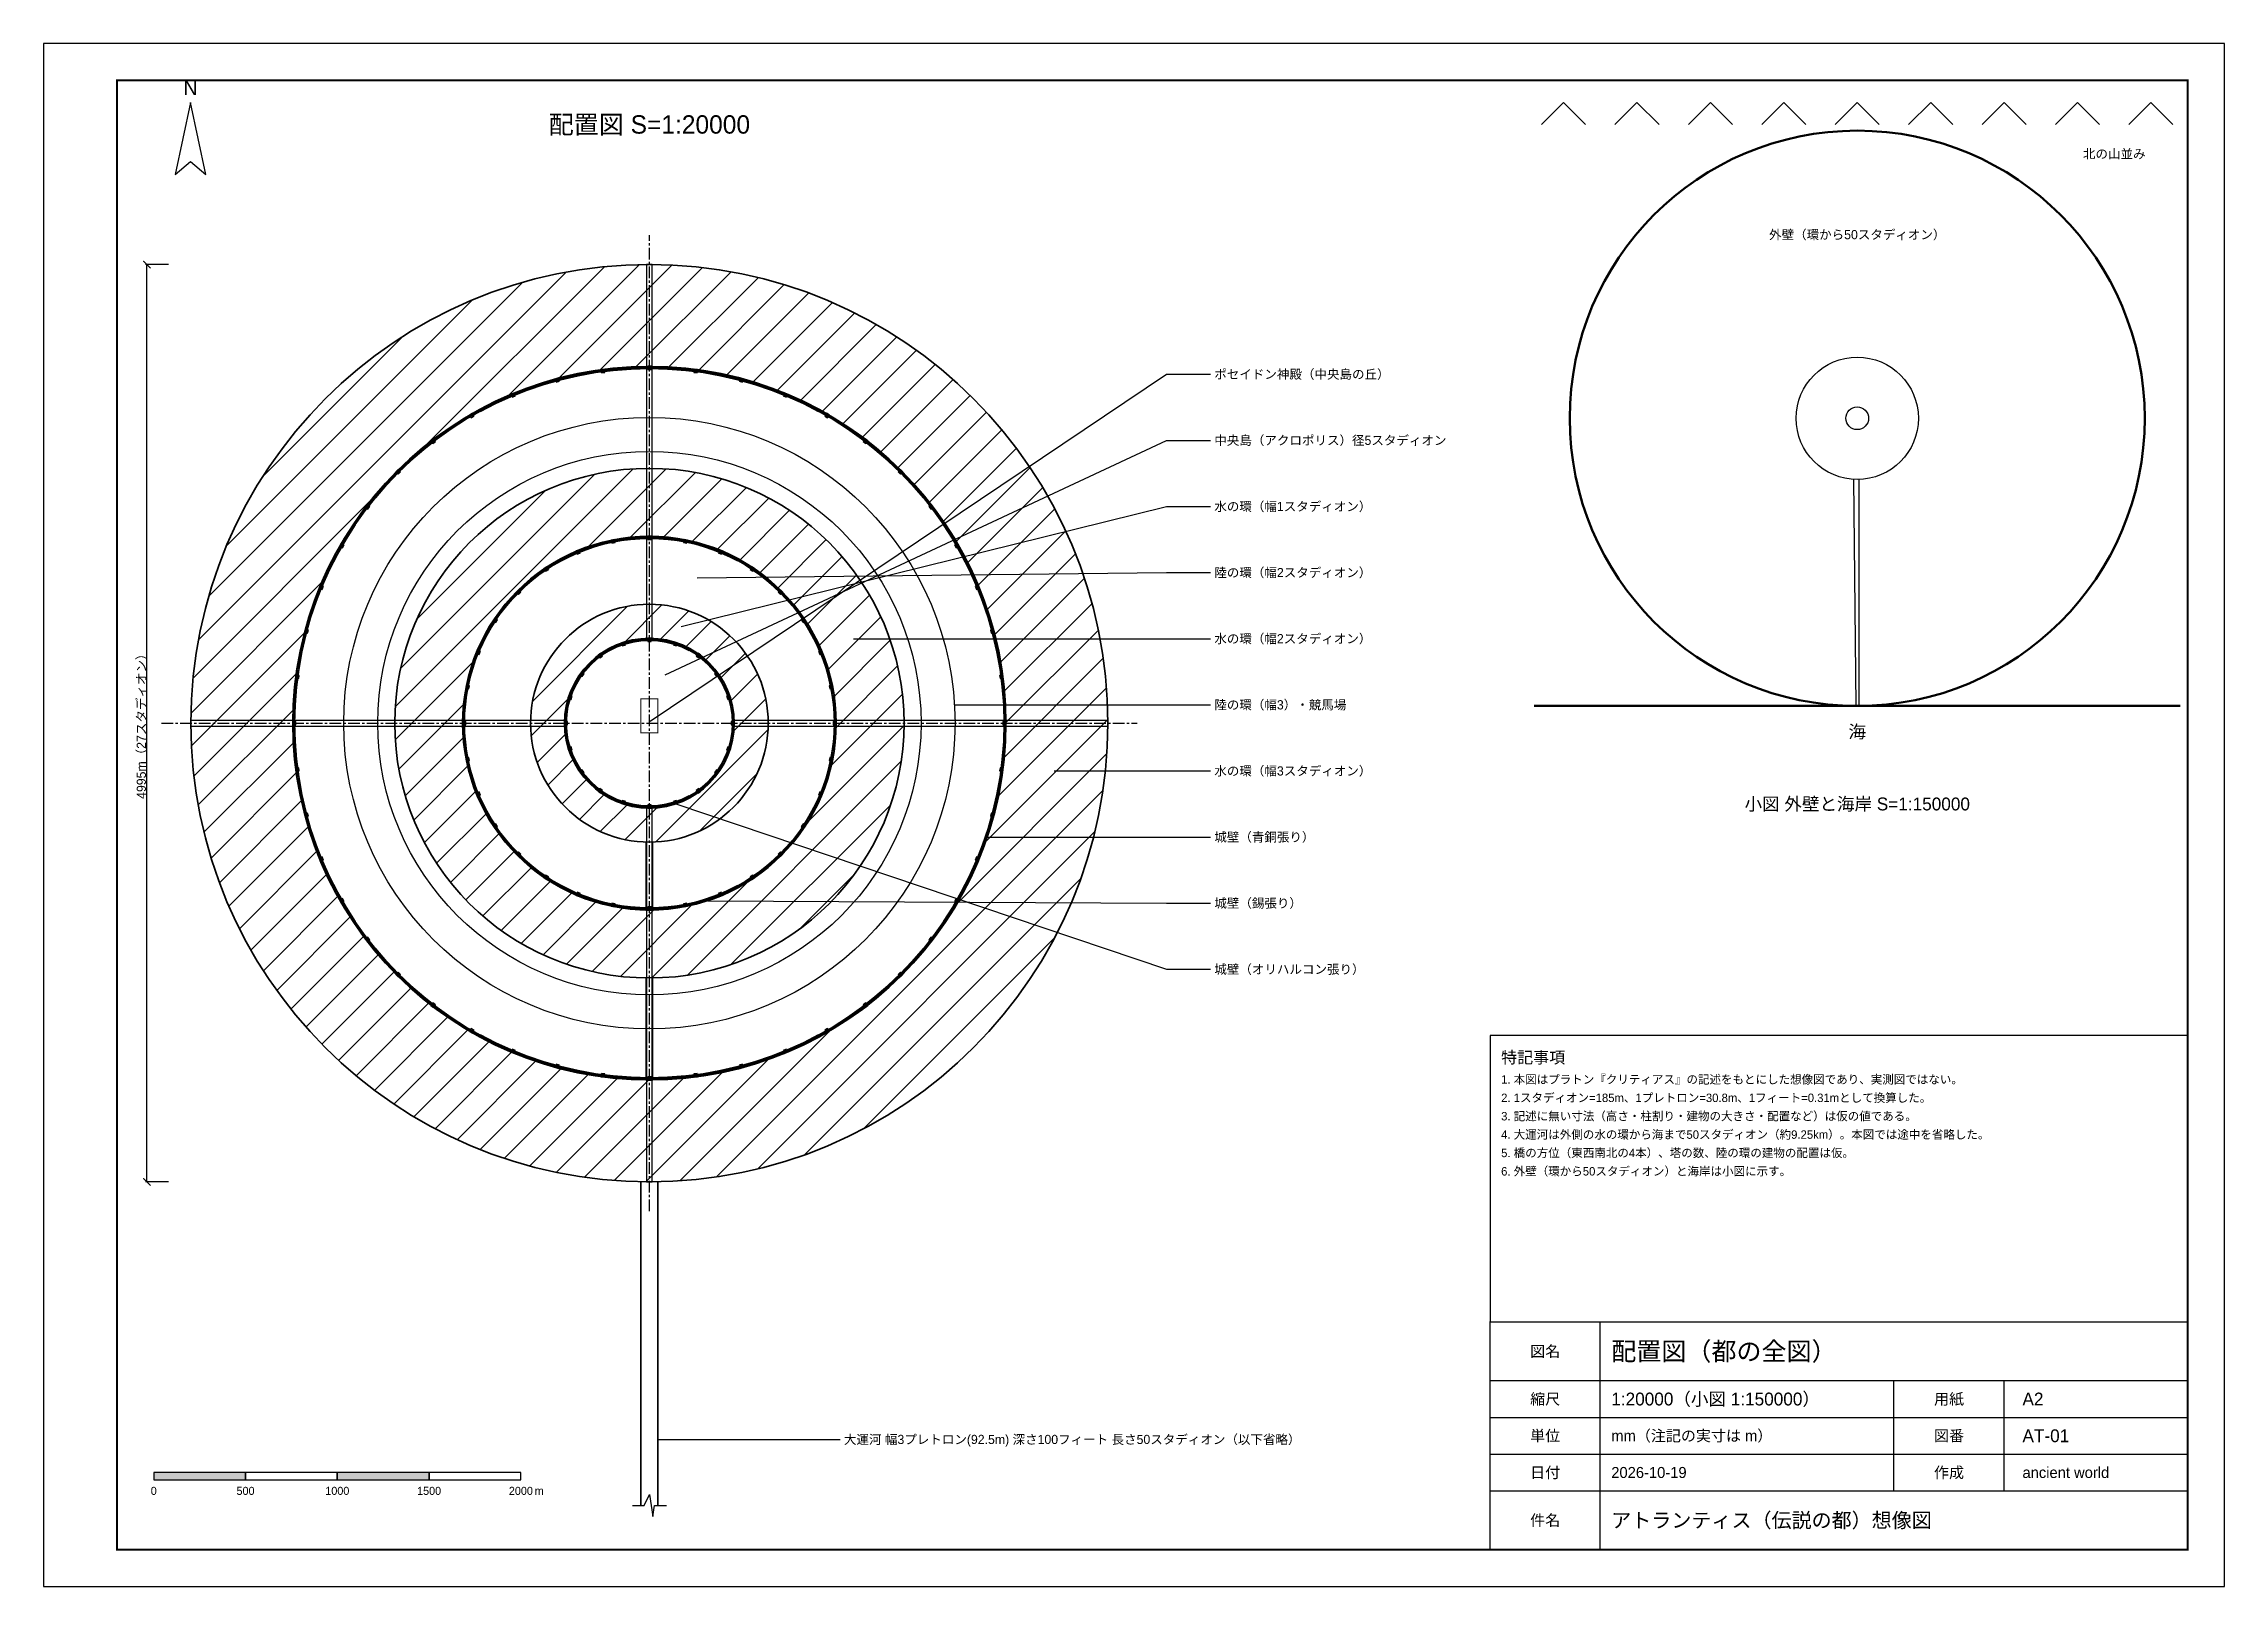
# Model space of a CAD drawing. Header units: millimetres. Extents: x 0 to 594, y 0 to 420.
import ezdxf
from ezdxf.enums import TextEntityAlignment as Align

# ---------------------------------------------------------------- set-up
doc = ezdxf.new("R2010")
doc.units = ezdxf.units.MM
doc.linetypes.add('CENTER', pattern=[5.08, 3.175, -0.635, 0.635, -0.635])
for name, color, linetype in [('中心線', 8, 'CENTER'), ('城壁', 1, 'Continuous'), ('外形', 7, 'Continuous'), ('寸法', 4, 'Continuous'), ('建物', 3, 'Continuous'), ('枠', 7, 'Continuous'), ('植栽', 3, 'Continuous'), ('水面', 5, 'Continuous'), ('注記', 7, 'Continuous'), ('神殿', 6, 'Continuous'), ('表題', 7, 'Continuous')]:
    doc.layers.add(name, color=color, linetype=linetype)
doc.styles.add('JP', font='ipam.ttf')
doc.styles.add('OpenSansCondensed-Light', font='OpenSansCondensed-Light.ttf')
doc.dimstyles.new('EZDXF', dxfattribs={"dimtxt": 0.25, "dimasz": 0.175, "dimexe": 0.375, "dimexo": 0.125, "dimgap": 0.1, "dimtad": 1, "dimlfac": 100, "dimzin": 12, "dimdsep": 46, "dimtxsty": 'OpenSansCondensed-Light', "dimblk": 'ARCHTICK', "dimcen": 2.5, "dimazin": 3, "dimtfac": 0.5, "dimtmove": 2, "dimatfit": 3})

# ---------------------------------------------------------------- blocks, each defined once
blk = doc.blocks.new('_ARCHTICK')
at = {"color": 0, "linetype": 'BYBLOCK', "const_width": 0.15}
blk.add_lwpolyline([(-0.5, -0.5), (0.5, 0.5)], dxfattribs=at)

msp = doc.modelspace()

# ---------------------------------------------------------------- hatches: boundary and pattern name
at = {"layer": '水面'}
h = msp.add_hatch(dxfattribs=at)
h.set_pattern_fill('ANSI31', scale=2)
edge = h.paths.add_edge_path()
edge.add_arc((165, 235), 124.875, 0, 360)
edge = h.paths.add_edge_path()
edge.add_arc((165, 235), 97.125, 0, 360)
h = msp.add_hatch(dxfattribs=at)
h.set_pattern_fill('ANSI31', scale=2)
edge = h.paths.add_edge_path()
edge.add_arc((165, 235), 69.375, 0, 360)
edge = h.paths.add_edge_path()
edge.add_arc((165, 235), 50.875, 0, 360)
h = msp.add_hatch(dxfattribs=at)
h.set_pattern_fill('ANSI31', scale=2)
edge = h.paths.add_edge_path()
edge.add_arc((165, 235), 32.375, 0, 360)
edge = h.paths.add_edge_path()
edge.add_arc((165, 235), 23.125, 0, 360)
at = {"layer": '注記'}
for points in [[(30, 29), (55, 29), (55, 31), (30, 31)], [(80, 29), (105, 29), (105, 31), (80, 31)]]:
    msp.add_hatch(color=7, dxfattribs=at).paths.add_polyline_path(points)

# ---------------------------------------------------------------- linework, layer by layer
at = {"layer": '中心線'}
for p, q in [((165, 102.125), (165, 367.875)), ((32.125, 235), (297.875, 235))]:
    msp.add_line(p, q, dxfattribs=at)
at = {"layer": '城壁'}
for points in [[(140.51686, 328.11098), (140.28393, 328.98031), (139.41459, 328.74737), (139.64753, 327.87804)], [(152.87974, 330.51009), (152.76227, 331.40239), (151.86997, 331.28492), (151.98744, 330.39262)], [(165.45, 331.275), (165.45, 332.175), (164.55, 332.175), (164.55, 331.275)], [(178.01256, 330.39262), (178.13003, 331.28492), (177.23773, 331.40239), (177.12026, 330.51009)], [(190.35247, 327.87804), (190.58541, 328.74737), (189.71607, 328.98031), (189.48314, 328.11098)], [(128.5729, 324.11871), (128.22848, 324.9502), (127.39699, 324.60579), (127.74141, 323.77429)], [(202.25859, 323.77429), (202.60301, 324.60579), (201.77152, 324.9502), (201.4271, 324.11871)], [(117.25221, 318.6016), (116.80221, 319.38102), (116.02279, 318.93102), (116.47279, 318.1516)], [(213.52721, 318.1516), (213.97721, 318.93102), (213.19779, 319.38102), (212.74779, 318.6016)], [(106.7485, 311.65404), (106.20062, 312.36805), (105.4866, 311.82017), (106.03448, 311.10615)], [(223.96552, 311.10615), (224.5134, 311.82017), (223.79938, 312.36805), (223.2515, 311.65404)], [(97.24149, 303.3949), (96.6051, 304.0313), (95.9687, 303.3949), (96.6051, 302.75851)], [(233.3949, 302.75851), (234.0313, 303.3949), (233.3949, 304.0313), (232.75851, 303.3949)], [(88.89385, 293.96552), (88.17983, 294.5134), (87.63195, 293.79938), (88.34596, 293.2515)], [(241.65404, 293.2515), (242.36805, 293.79938), (241.82017, 294.5134), (241.10615, 293.96552)], [(165.45, 285.025), (165.45, 285.925), (164.55, 285.925), (164.55, 285.025)], [(81.8484, 283.52721), (81.06898, 283.97721), (80.61898, 283.19779), (81.3984, 282.74779)], [(146.27201, 281.38928), (145.92759, 282.22077), (145.0961, 281.87636), (145.44052, 281.04487)], [(155.68196, 284.15157), (155.50638, 285.03428), (154.62367, 284.8587), (154.79925, 283.97599)], [(175.20075, 283.97599), (175.37633, 284.8587), (174.49362, 285.03428), (174.31804, 284.15157)], [(184.55948, 281.04487), (184.9039, 281.87636), (184.07241, 282.22077), (183.72799, 281.38928)], [(248.6016, 282.74779), (249.38102, 283.19779), (248.93102, 283.97721), (248.1516, 283.52721)], [(137.58176, 276.84427), (137.08175, 277.5926), (136.33342, 277.09258), (136.83344, 276.34426)], [(193.16656, 276.34426), (193.66658, 277.09258), (192.91825, 277.5926), (192.41824, 276.84427)], [(76.22571, 272.25859), (75.39421, 272.60301), (75.0498, 271.77152), (75.88129, 271.4271)], [(129.94518, 270.69121), (129.30879, 271.32761), (128.67239, 270.69121), (129.30879, 270.05482)], [(200.69121, 270.05482), (201.32761, 270.69121), (200.69121, 271.32761), (200.05482, 270.69121)], [(254.11871, 271.4271), (254.9502, 271.77152), (254.60579, 272.60301), (253.77429, 272.25859)], [(123.65574, 263.16656), (122.90742, 263.66658), (122.4074, 262.91825), (123.15573, 262.41824)], [(206.84427, 262.41824), (207.5926, 262.91825), (207.09258, 263.66658), (206.34426, 263.16656)], [(72.12196, 260.35247), (71.25263, 260.58541), (71.01969, 259.71607), (71.88902, 259.48314)], [(158.54462, 256.32384), (158.26651, 257.17979), (157.41056, 256.90168), (157.68867, 256.04573)], [(165.45, 257.275), (165.45, 258.175), (164.55, 258.175), (164.55, 257.275)], [(172.31133, 256.04573), (172.58944, 256.90168), (171.73349, 257.17979), (171.45538, 256.32384)], [(258.11098, 259.48314), (258.98031, 259.71607), (258.74737, 260.58541), (257.87804, 260.35247)], [(118.95513, 254.55948), (118.12364, 254.9039), (117.77923, 254.07241), (118.61072, 253.72799)], [(152.27114, 253.28536), (151.74213, 254.01347), (151.01402, 253.48447), (151.54303, 252.75635)], [(178.45697, 252.75635), (178.98598, 253.48447), (178.25787, 254.01347), (177.72886, 253.28536)], [(211.38928, 253.72799), (212.22077, 254.07241), (211.87636, 254.9039), (211.04487, 254.55948)], [(69.60738, 248.01256), (68.71508, 248.13003), (68.59761, 247.23773), (69.48991, 247.12026)], [(116.02401, 245.20075), (115.1413, 245.37633), (114.96572, 244.49362), (115.84843, 244.31804)], [(147.24365, 248.45697), (146.51553, 248.98598), (145.98653, 248.25787), (146.71464, 247.72886)], [(183.28536, 247.72886), (184.01347, 248.25787), (183.48447, 248.98598), (182.75635, 248.45697)], [(214.15157, 244.31804), (215.03428, 244.49362), (214.8587, 245.37633), (213.97599, 245.20075)], [(260.51009, 247.12026), (261.40239, 247.23773), (261.28492, 248.13003), (260.39262, 248.01256)], [(143.95427, 242.31133), (143.09832, 242.58944), (142.82021, 241.73349), (143.67616, 241.45538)], [(186.32384, 241.45538), (187.17979, 241.73349), (186.90168, 242.58944), (186.04573, 242.31133)], [(68.725, 235.45), (67.825, 235.45), (67.825, 234.55), (68.725, 234.55)], [(114.975, 235.45), (114.075, 235.45), (114.075, 234.55), (114.975, 234.55)], [(142.725, 235.45), (141.825, 235.45), (141.825, 234.55), (142.725, 234.55)], [(187.275, 234.55), (188.175, 234.55), (188.175, 235.45), (187.275, 235.45)], [(215.025, 234.55), (215.925, 234.55), (215.925, 235.45), (215.025, 235.45)], [(261.275, 234.55), (262.175, 234.55), (262.175, 235.45), (261.275, 235.45)], [(143.67616, 228.54462), (142.82021, 228.26651), (143.09832, 227.41056), (143.95427, 227.68867)], [(186.04573, 227.68867), (186.90168, 227.41056), (187.17979, 228.26651), (186.32384, 228.54462)], [(69.48991, 222.87974), (68.59761, 222.76227), (68.71508, 221.86997), (69.60738, 221.98744)], [(115.84843, 225.68196), (114.96572, 225.50638), (115.1413, 224.62367), (116.02401, 224.79925)], [(146.71464, 222.27114), (145.98653, 221.74213), (146.51553, 221.01402), (147.24365, 221.54303)], [(182.75635, 221.54303), (183.48447, 221.01402), (184.01347, 221.74213), (183.28536, 222.27114)], [(213.97599, 224.79925), (214.8587, 224.62367), (215.03428, 225.50638), (214.15157, 225.68196)], [(260.39262, 221.98744), (261.28492, 221.86997), (261.40239, 222.76227), (260.51009, 222.87974)], [(118.61072, 216.27201), (117.77923, 215.92759), (118.12364, 215.0961), (118.95513, 215.44052)], [(151.54303, 217.24365), (151.01402, 216.51553), (151.74213, 215.98653), (152.27114, 216.71464)], [(157.68867, 213.95427), (157.41056, 213.09832), (158.26651, 212.82021), (158.54462, 213.67616)], [(171.45538, 213.67616), (171.73349, 212.82021), (172.58944, 213.09832), (172.31133, 213.95427)], [(177.72886, 216.71464), (178.25787, 215.98653), (178.98598, 216.51553), (178.45697, 217.24365)], [(211.04487, 215.44052), (211.87636, 215.0961), (212.22077, 215.92759), (211.38928, 216.27201)], [(71.88902, 210.51686), (71.01969, 210.28393), (71.25263, 209.41459), (72.12196, 209.64753)], [(164.55, 212.725), (164.55, 211.825), (165.45, 211.825), (165.45, 212.725)], [(257.87804, 209.64753), (258.74737, 209.41459), (258.98031, 210.28393), (258.11098, 210.51686)], [(123.15573, 207.58176), (122.4074, 207.08175), (122.90742, 206.33342), (123.65574, 206.83344)], [(206.34426, 206.83344), (207.09258, 206.33342), (207.5926, 207.08175), (206.84427, 207.58176)], [(75.88129, 198.5729), (75.0498, 198.22848), (75.39421, 197.39699), (76.22571, 197.74141)], [(129.30879, 199.94518), (128.67239, 199.30879), (129.30879, 198.67239), (129.94518, 199.30879)], [(200.05482, 199.30879), (200.69121, 198.67239), (201.32761, 199.30879), (200.69121, 199.94518)], [(253.77429, 197.74141), (254.60579, 197.39699), (254.9502, 198.22848), (254.11871, 198.5729)], [(136.83344, 193.65574), (136.33342, 192.90742), (137.08175, 192.4074), (137.58176, 193.15573)], [(192.41824, 193.15573), (192.91825, 192.4074), (193.66658, 192.90742), (193.16656, 193.65574)], [(81.3984, 187.25221), (80.61898, 186.80221), (81.06898, 186.02279), (81.8484, 186.47279)], [(145.44052, 188.95513), (145.0961, 188.12364), (145.92759, 187.77923), (146.27201, 188.61072)], [(154.79925, 186.02401), (154.62367, 185.1413), (155.50638, 184.96572), (155.68196, 185.84843)], [(164.55, 184.975), (164.55, 184.075), (165.45, 184.075), (165.45, 184.975)], [(174.31804, 185.84843), (174.49362, 184.96572), (175.37633, 185.1413), (175.20075, 186.02401)], [(183.72799, 188.61072), (184.07241, 187.77923), (184.9039, 188.12364), (184.55948, 188.95513)], [(248.1516, 186.47279), (248.93102, 186.02279), (249.38102, 186.80221), (248.6016, 187.25221)], [(88.34596, 176.7485), (87.63195, 176.20062), (88.17983, 175.4866), (88.89385, 176.03448)], [(241.10615, 176.03448), (241.82017, 175.4866), (242.36805, 176.20062), (241.65404, 176.7485)], [(96.6051, 167.24149), (95.9687, 166.6051), (96.6051, 165.9687), (97.24149, 166.6051)], [(232.75851, 166.6051), (233.3949, 165.9687), (234.0313, 166.6051), (233.3949, 167.24149)], [(106.03448, 158.89385), (105.4866, 158.17983), (106.20062, 157.63195), (106.7485, 158.34596)], [(223.2515, 158.34596), (223.79938, 157.63195), (224.5134, 158.17983), (223.96552, 158.89385)], [(116.47279, 151.8484), (116.02279, 151.06898), (116.80221, 150.61898), (117.25221, 151.3984)], [(212.74779, 151.3984), (213.19779, 150.61898), (213.97721, 151.06898), (213.52721, 151.8484)], [(127.74141, 146.22571), (127.39699, 145.39421), (128.22848, 145.0498), (128.5729, 145.88129)], [(201.4271, 145.88129), (201.77152, 145.0498), (202.60301, 145.39421), (202.25859, 146.22571)], [(139.64753, 142.12196), (139.41459, 141.25263), (140.28393, 141.01969), (140.51686, 141.88902)], [(151.98744, 139.60738), (151.86997, 138.71508), (152.76227, 138.59761), (152.87974, 139.48991)], [(164.55, 138.725), (164.55, 137.825), (165.45, 137.825), (165.45, 138.725)], [(177.12026, 139.48991), (177.23773, 138.59761), (178.13003, 138.71508), (178.01256, 139.60738)], [(189.48314, 141.88902), (189.71607, 141.01969), (190.58541, 141.25263), (190.35247, 142.12196)]]:
    msp.add_lwpolyline(points, close=True, dxfattribs=at)
at = {"layer": '城壁', "lineweight": 50}
msp.add_circle((494, 318), 78.31667, dxfattribs=at)
at = {"layer": '城壁', "lineweight": 70}
for radius in [96.725, 50.475, 22.725]:
    msp.add_circle((165, 235), radius, dxfattribs=at)
at = {"layer": '外形', "lineweight": 35}
for radius in [124.875, 97.125, 69.375, 50.875, 32.375, 23.125]:
    msp.add_circle((165, 235), radius, dxfattribs=at)
at = {"layer": '外形'}
for radius in [16.65, 3.08333]:
    msp.add_circle((494, 318), radius, dxfattribs=at)
at = {"layer": '建物'}
for points in [[(165.77083, 258.125), (165.77083, 359.875), (164.22917, 359.875), (164.22917, 258.125)], [(141.875, 235.77083), (40.125, 235.77083), (40.125, 234.22917), (141.875, 234.22917)], [(188.125, 234.22917), (289.875, 234.22917), (289.875, 235.77083), (188.125, 235.77083)], [(164.22917, 211.875), (164.22917, 110.125), (165.77083, 110.125), (165.77083, 211.875)]]:
    msp.add_lwpolyline(points, close=True, dxfattribs=at)
for radius in [83.25, 74]:
    msp.add_circle((165, 235), radius, dxfattribs=at)
at = {"layer": '枠'}
msp.add_lwpolyline([(0, 0), (594, 0), (594, 420), (0, 420)], close=True, dxfattribs=at)
at = {"layer": '枠', "const_width": 0.5}
msp.add_lwpolyline([(20, 10), (584, 10), (584, 410), (20, 410)], close=True, dxfattribs=at)
at = {"layer": '植栽'}
for points in [[(408, 398), (414, 404), (420, 398)], [(428, 398), (434, 404), (440, 398)], [(448, 398), (454, 404), (460, 398)], [(468, 398), (474, 404), (480, 398)], [(488, 398), (494, 404), (500, 398)], [(508, 398), (514, 404), (520, 398)], [(528, 398), (534, 404), (540, 398)], [(548, 398), (554, 404), (560, 398)], [(568, 398), (574, 404), (580, 398)]]:
    msp.add_lwpolyline(points, dxfattribs=at)
at = {"layer": '水面'}
for p, q in [((492.98333, 301.35), (493.6, 239.68333)), ((494.4, 301.35), (494.4, 239.68333))]:
    msp.add_line(p, q, dxfattribs=at)
at = {"layer": '水面', "lineweight": 50}
msp.add_line((406, 239.68333), (582, 239.68333), dxfattribs=at)
at = {"layer": '水面', "lineweight": 35}
for p, q in [((162.6875, 110.125), (162.6875, 22)), ((167.3125, 110.125), (167.3125, 22))]:
    msp.add_line(p, q, dxfattribs=at)
at = {"layer": '水面'}
for points in [[(164.075, 184.125), (165.925, 184.125), (165.925, 202.625), (164.075, 202.625)], [(164.075, 137.875), (165.925, 137.875), (165.925, 165.625), (164.075, 165.625)]]:
    msp.add_lwpolyline(points, close=True, dxfattribs=at)
at = {"layer": '注記'}
for p, q in [((165.18735, 235.57), (305.875, 330)), ((305.875, 330), (317.875, 330)), ((169.33247, 248.18125), (305.875, 312)), ((305.875, 312), (317.875, 312)), ((173.66493, 261.3625), (305.875, 294)), ((305.875, 294), (317.875, 294)), ((177.9974, 274.54375), (305.875, 276)), ((305.875, 276), (317.875, 276)), ((220.55192, 258), (305.875, 258)), ((305.875, 258), (317.875, 258)), ((248.09971, 240), (305.875, 240)), ((305.875, 240), (317.875, 240)), ((275.23611, 222), (305.875, 222)), ((305.875, 222), (317.875, 222)), ((172.22078, 213.03125), (305.875, 168)), ((257.04491, 204), (305.875, 204)), ((305.875, 204), (317.875, 204)), ((180.88571, 186.66875), (305.875, 186)), ((305.875, 186), (317.875, 186)), ((305.875, 168), (317.875, 168)), ((167.3125, 40), (205, 40)), ((205, 40), (217, 40))]:
    msp.add_line(p, q, dxfattribs=at)
for points in [[(40, 404), (35.8, 384.4), (40, 387.9), (44.2, 384.4)], [(30, 29), (55, 29), (55, 31), (30, 31)], [(55, 29), (80, 29), (80, 31), (55, 31)], [(80, 29), (105, 29), (105, 31), (80, 31)], [(105, 29), (130, 29), (130, 31), (105, 31)]]:
    msp.add_lwpolyline(points, close=True, dxfattribs=at)
msp.add_lwpolyline([(160.375, 22), (163.6125, 22), (165, 25), (165.925, 19), (166.3875, 22), (169.625, 22)], dxfattribs=at)
at = {"layer": '神殿', "const_width": 0.3}
msp.add_lwpolyline([(162.6875, 232.375), (167.3125, 232.375), (167.3125, 241.625), (162.6875, 241.625)], close=True, dxfattribs=at)
at = {"layer": '表題'}
for p, q in [((424, 10), (424, 72)), ((394, 56), (584, 56)), ((504, 26), (504, 56)), ((534, 26), (534, 56)), ((394, 46), (584, 46)), ((394, 36), (584, 36)), ((394, 26), (584, 26))]:
    msp.add_line(p, q, dxfattribs=at)
msp.add_lwpolyline([(394, 72), (584, 72), (584, 150), (394, 150)], close=True, dxfattribs=at)
at = {"layer": '表題', "const_width": 0.35}
msp.add_lwpolyline([(394, 10), (584, 10), (584, 72), (394, 72)], close=True, dxfattribs=at)

# ---------------------------------------------------------------- texts
at = {"layer": '注記', "style": 'JP'}
for s, height, p in [('N', 4, (40, 408)), ('配置図 S=1:20000', 5, (165, 398)), ('北の山並み', 2.5, (564, 390)), ('外壁（環から50スタディオン）', 2.5, (494, 368)), ('海', 3.5, (494, 232.68333)), ('小図 外壁と海岸 S=1:150000', 3.5, (494, 213)), ('0', 2.2, (30, 26)), ('500', 2.2, (55, 26)), ('1000', 2.2, (80, 26)), ('1500', 2.2, (105, 26)), ('2000', 2.2, (130, 26)), ('m', 2.2, (135, 26))]:
    msp.add_text(s, height=height, dxfattribs=at).set_placement(p, align=Align.MIDDLE_CENTER)
for s, p in [('ポセイドン神殿（中央島の丘）', (318.875, 330)), ('中央島（アクロポリス）径5スタディオン', (318.875, 312)), ('水の環（幅1スタディオン）', (318.875, 294)), ('陸の環（幅2スタディオン）', (318.875, 276)), ('水の環（幅2スタディオン）', (318.875, 258)), ('陸の環（幅3）・競馬場', (318.875, 240)), ('水の環（幅3スタディオン）', (318.875, 222)), ('城壁（青銅張り）', (318.875, 204)), ('城壁（錫張り）', (318.875, 186)), ('城壁（オリハルコン張り）', (318.875, 168)), ('大運河 幅3プレトロン(92.5m) 深さ100フィート 長さ50スタディオン（以下省略）', (218, 40))]:
    msp.add_text(s, height=2.5, dxfattribs=at).set_placement(p, align=Align.MIDDLE_LEFT)
at = {"layer": '表題', "style": 'JP'}
for s, height, p in [('特記事項', 3.2, (397, 144)), ('1. 本図はプラトン『クリティアス』の記述をもとにした想像図であり、実測図ではない。', 2.3, (397, 138)), ('2. 1スタディオン=185m、1プレトロン=30.8m、1フィート=0.31mとして換算した。', 2.3, (397, 133)), ('3. 記述に無い寸法（高さ・柱割り・建物の大きさ・配置など）は仮の値である。', 2.3, (397, 128)), ('4. 大運河は外側の水の環から海まで50スタディオン（約9.25km）。本図では途中を省略した。', 2.3, (397, 123)), ('5. 橋の方位（東西南北の4本）、塔の数、陸の環の建物の配置は仮。', 2.3, (397, 118)), ('6. 外壁（環から50スタディオン）と海岸は小図に示す。', 2.3, (397, 113)), ('配置図（都の全図）', 5, (427, 64)), ('1:20000（小図 1:150000）', 3.5, (427, 51)), ('A2', 3.5, (539, 51)), ('mm（注記の実寸は m）', 3, (427, 41)), ('AT-01', 3.5, (539, 41)), ('2026-10-19', 3, (427, 31)), ('ancient world', 3, (539, 31)), ('アトランティス（伝説の都）想像図', 4, (427, 18))]:
    msp.add_text(s, height=height, dxfattribs=at).set_placement(p, align=Align.MIDDLE_LEFT)
for s, p in [('図名', (409, 64)), ('縮尺', (409, 51)), ('用紙', (519, 51)), ('単位', (409, 41)), ('図番', (519, 41)), ('日付', (409, 31)), ('作成', (519, 31)), ('件名', (409, 18))]:
    msp.add_text(s, height=3, dxfattribs=at).set_placement(p, align=Align.MIDDLE_CENTER)

# ---------------------------------------------------------------- dimensions: what is measured, and where the dimension line sits
at = {"layer": '寸法'}
msp.add_linear_dim(base=(28.125, 110.125), p1=(34.125, 110.125), p2=(34.125, 359.875), angle=90, text='4995m（27スタディオン）', dimstyle='EZDXF', override={"dimtxt": 2.5, "dimasz": 2, "dimtxsty": 'JP'}, dxfattribs=at).render()

doc.saveas('drawing.dxf')
